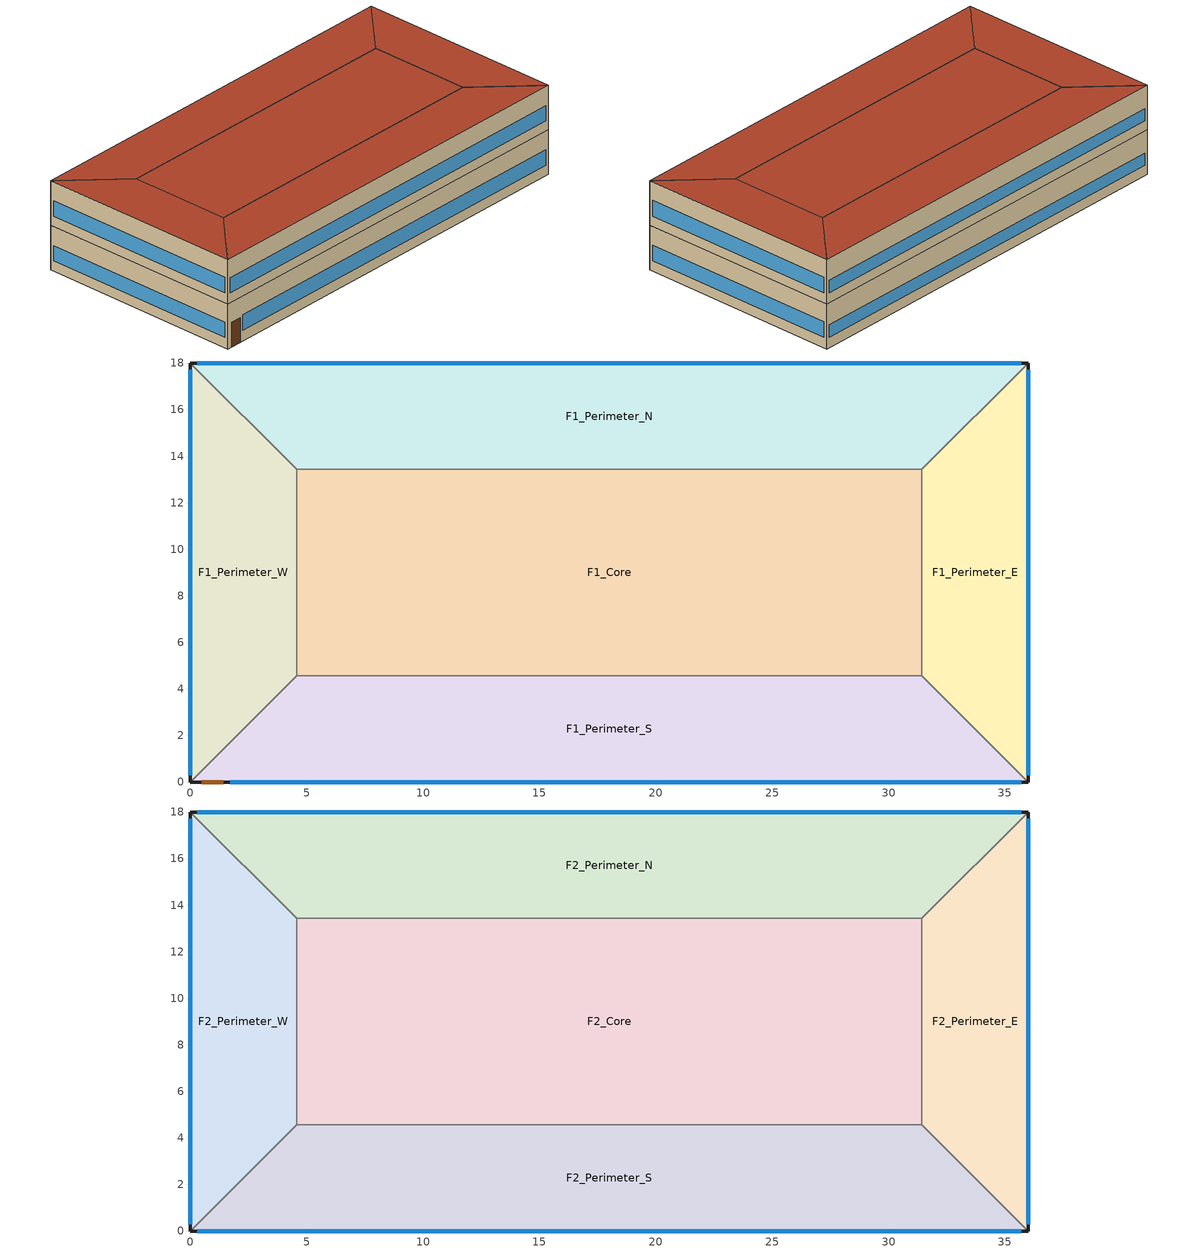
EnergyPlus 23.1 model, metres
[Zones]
F1_Perimeter_S
 floor ground (Slab): 4.57,4.57 31.43,4.57 36,0 0,0 z0
 wall outside (Exterior Wall): 0,0 36,0 z0:3.87
 wall to F1_Perimeter_E (Interior Wall): 36,0 31.43,4.57 z0:3.87
 wall to F1_Core (Interior Wall): 31.43,4.57 4.57,4.57 z0:3.87
 wall to F1_Perimeter_W (Interior Wall): 4.57,4.57 0,0 z0:3.87
 window (Window): 1.71,0 35.7,0 z0.9:2.25
 door (Exterior Door): 0.5,0 1.41,0 z0:2.13
F1_Perimeter_E
 floor ground (Slab): 31.43,4.57 31.43,13.43 36,18 36,0 z0
 wall outside (Exterior Wall): 36,0 36,18 z0:3.87
 wall to F1_Perimeter_N (Interior Wall): 36,18 31.43,13.43 z0:3.87
 wall to F1_Core (Interior Wall): 31.43,13.43 31.43,4.57 z0:3.87
 window (Window): 36,0.3 36,17.7 z0.9:2.26
F1_Perimeter_N
 floor ground (Slab): 31.43,13.43 4.57,13.43 0,18 36,18 z0
 wall outside (Exterior Wall): 36,18 0,18 z0:3.87
 wall to F1_Perimeter_W (Interior Wall): 0,18 4.57,13.43 z0:3.87
 wall to F1_Core (Interior Wall): 4.57,13.43 31.43,13.43 z0:3.87
 window (Window): 35.7,18 0.3,18 z0.9:1.96
F1_Perimeter_W
 floor ground (Slab): 4.57,13.43 4.57,4.57 0,0 0,18 z0
 wall outside (Exterior Wall): 0,18 0,0 z0:3.87
 wall to F1_Core (Interior Wall): 4.57,4.57 4.57,13.43 z0:3.87
 window (Window): 0,17.7 0,0.3 z0.9:2.22
F1_Core
 floor ground (Slab): 4.57,13.43 31.43,13.43 31.43,4.57 4.57,4.57 z0
F2_Perimeter_S
 floor to F1_Perimeter_S (Interior Floor): 4.57,4.57 31.43,4.57 36,0 0,0 z3.87
 wall outside (Exterior Wall): 0,0 36,0 z3.87:7.74
 wall to F2_Perimeter_E (Interior Wall): 36,0 31.43,4.57 z3.87:7.74
 wall to F2_Core (Interior Wall): 31.43,4.57 4.57,4.57 z3.87:7.74
 wall to F2_Perimeter_W (Interior Wall): 4.57,4.57 0,0 z3.87:7.74
 window (Window): 0.3,0 35.7,0 z4.77:6.07
 roof outside (Roof): 0,0 36,0 31.43,4.57 4.57,4.57 z7.74
F2_Perimeter_E
 floor to F1_Perimeter_E (Interior Floor): 31.43,4.57 31.43,13.43 36,18 36,0 z3.87
 wall outside (Exterior Wall): 36,0 36,18 z3.87:7.74
 wall to F2_Perimeter_N (Interior Wall): 36,18 31.43,13.43 z3.87:7.74
 wall to F2_Core (Interior Wall): 31.43,13.43 31.43,4.57 z3.87:7.74
 window (Window): 36,0.3 36,17.7 z4.77:6.13
 roof outside (Roof): 36,0 36,18 31.43,13.43 31.43,4.57 z7.74
F2_Perimeter_N
 floor to F1_Perimeter_N (Interior Floor): 31.43,13.43 4.57,13.43 0,18 36,18 z3.87
 wall outside (Exterior Wall): 36,18 0,18 z3.87:7.74
 wall to F2_Perimeter_W (Interior Wall): 0,18 4.57,13.43 z3.87:7.74
 wall to F2_Core (Interior Wall): 4.57,13.43 31.43,13.43 z3.87:7.74
 window (Window): 35.7,18 0.3,18 z4.77:5.83
 roof outside (Roof): 36,18 0,18 4.57,13.43 31.43,13.43 z7.74
F2_Perimeter_W
 floor to F1_Perimeter_W (Interior Floor): 4.57,13.43 4.57,4.57 0,0 0,18 z3.87
 wall outside (Exterior Wall): 0,18 0,0 z3.87:7.74
 wall to F2_Core (Interior Wall): 4.57,4.57 4.57,13.43 z3.87:7.74
 window (Window): 0,17.7 0,0.3 z4.77:6.09
 roof outside (Roof): 0,18 0,0 4.57,4.57 4.57,13.43 z7.74
F2_Core
 floor to F1_Core (Interior Floor): 4.57,13.43 31.43,13.43 31.43,4.57 4.57,4.57 z3.87
 roof outside (Roof): 4.57,4.57 31.43,4.57 31.43,13.43 4.57,13.43 z7.74
[Building]
V02-small-office-chicago-M-narrative: 0, Suburbs, 0.04, 0.4, FullExterior, 25, 6
[Site:Location]
Chicago IL: 41.98, -87.92, -6, 201
[Site:GroundTemperature:BuildingSurface]
10, 10, 10.9, 14, 16.7, 19.6, 21.1, 19.9, 18.1, 14.5, 11.4, 10
[SizingPeriod:DesignDay]
Chicago Ohare Intl Ap Ann Htg 99.6% Condns DB: 1, 21, WinterDesignDay, -20, 0, DefaultMultipliers, , Wetbulb, -20, , , , , 98934, 4.9, 270, No, No, No, ASHRAEClearSky, , , , , 0
Chicago Ohare Intl Ap Ann Clg .4% Condns DB=>MWB: 7, 21, SummerDesignDay, 33.3, 10.5, DefaultMultipliers, , Wetbulb, 23.7, , , , , 98934, 5.2, 230, No, No, No, ASHRAETau, , , 0.455, 2.05
[Material]
Carpet pad 12mm: MediumRough, 0.0127, 0.06, 288, 1380, 0.9, 0.6, 0.6
Concrete block 200mm: MediumRough, 0.2, 1.11, 800, 920, 0.9, 0.6, 0.6
Cast concrete 200mm: MediumRough, 0.2, 1.73, 2243, 837, 0.9, 0.6, 0.6
Gypsum board 13mm: MediumRough, 0.0127, 0.16, 800, 1090, 0.9, 0.6, 0.6
Metal deck 1.5mm: MediumRough, 0.0015, 45, 7680, 418, 0.9, 0.6, 0.6
Polyiso board 100mm: MediumRough, 0.1, 0.024, 30, 1470, 0.9, 0.6, 0.6
Roof membrane 10mm: MediumRough, 0.0095, 0.16, 1121, 1460, 0.9, 0.6, 0.6
Stucco 25mm: MediumRough, 0.025, 0.72, 1856, 840, 0.9, 0.6, 0.6
XPS board 50mm: MediumRough, 0.05, 0.029, 35, 1400, 0.9, 0.6, 0.6
Door panel: MediumSmooth, 0.045, 0.15, 600, 1630, 0.9, 0.6, 0.6
[Construction]
Exterior Wall: Stucco 25mm, XPS board 50mm, Concrete block 200mm, Gypsum board 13mm
Roof: Roof membrane 10mm, Polyiso board 100mm, Metal deck 1.5mm
Slab: Cast concrete 200mm, Carpet pad 12mm
Interior Floor: Cast concrete 200mm
Interior Wall: Gypsum board 13mm, Gypsum board 13mm
Window: Glazing
Exterior Door: Door panel
[WindowMaterial:SimpleGlazingSystem]
Glazing: 1.49, 0.34, 0.46
[Zone]
F1_Perimeter_S; F1_Perimeter_E; F1_Perimeter_N; F1_Perimeter_W; F1_Core; F2_Perimeter_S; F2_Perimeter_E; F2_Perimeter_N; F2_Perimeter_W; F2_Core: 0, 0, 0, 0, 1, 1, autocalculate, autocalculate, autocalculate, , , Yes
[People]
F1_Perimeter_S People: F1_Perimeter_S, Occupancy Schedule, People, 8.2878, , , 0.3, autocalculate, Activity Schedule
F1_Perimeter_E People: F1_Perimeter_E, Occupancy Schedule, People, 3.5414, , , 0.3, autocalculate, Activity Schedule
F1_Perimeter_N People: F1_Perimeter_N, Occupancy Schedule, People, 8.2878, , , 0.3, autocalculate, Activity Schedule
F1_Perimeter_W People: F1_Perimeter_W, Occupancy Schedule, People, 3.5414, , , 0.3, autocalculate, Activity Schedule
F1_Core People: F1_Core, Occupancy Schedule, People, 13.7316, , , 0.3, autocalculate, Activity Schedule
F2_Perimeter_S People: F2_Perimeter_S, Occupancy Schedule, People, 8.2878, , , 0.3, autocalculate, Activity Schedule
F2_Perimeter_E People: F2_Perimeter_E, Occupancy Schedule, People, 3.5414, , , 0.3, autocalculate, Activity Schedule
F2_Perimeter_N People: F2_Perimeter_N, Occupancy Schedule, People, 8.2878, , , 0.3, autocalculate, Activity Schedule
F2_Perimeter_W People: F2_Perimeter_W, Occupancy Schedule, People, 3.5414, , , 0.3, autocalculate, Activity Schedule
F2_Core People: F2_Core, Occupancy Schedule, People, 13.7316, , , 0.3, autocalculate, Activity Schedule
[Lights]
F1_Perimeter_S Lights: F1_Perimeter_S, Lighting Schedule, Watts/Area, , 7.53, , 0, 0.42, 0.18
F1_Perimeter_E Lights: F1_Perimeter_E, Lighting Schedule, Watts/Area, , 7.53, , 0, 0.42, 0.18
F1_Perimeter_N Lights: F1_Perimeter_N, Lighting Schedule, Watts/Area, , 7.53, , 0, 0.42, 0.18
F1_Perimeter_W Lights: F1_Perimeter_W, Lighting Schedule, Watts/Area, , 7.53, , 0, 0.42, 0.18
F1_Core Lights: F1_Core, Lighting Schedule, Watts/Area, , 7.53, , 0, 0.42, 0.18
F2_Perimeter_S Lights: F2_Perimeter_S, Lighting Schedule, Watts/Area, , 7.53, , 0, 0.42, 0.18
F2_Perimeter_E Lights: F2_Perimeter_E, Lighting Schedule, Watts/Area, , 7.53, , 0, 0.42, 0.18
F2_Perimeter_N Lights: F2_Perimeter_N, Lighting Schedule, Watts/Area, , 7.53, , 0, 0.42, 0.18
F2_Perimeter_W Lights: F2_Perimeter_W, Lighting Schedule, Watts/Area, , 7.53, , 0, 0.42, 0.18
F2_Core Lights: F2_Core, Lighting Schedule, Watts/Area, , 7.53, , 0, 0.42, 0.18
[ElectricEquipment]
F1_Perimeter_S Equipment: F1_Perimeter_S, Equipment Schedule, Watts/Area, , 10.97, , 0, 0.5, 0
F1_Perimeter_E Equipment: F1_Perimeter_E, Equipment Schedule, Watts/Area, , 10.97, , 0, 0.5, 0
F1_Perimeter_N Equipment: F1_Perimeter_N, Equipment Schedule, Watts/Area, , 10.97, , 0, 0.5, 0
F1_Perimeter_W Equipment: F1_Perimeter_W, Equipment Schedule, Watts/Area, , 10.97, , 0, 0.5, 0
F1_Core Equipment: F1_Core, Equipment Schedule, Watts/Area, , 10.97, , 0, 0.5, 0
F2_Perimeter_S Equipment: F2_Perimeter_S, Equipment Schedule, Watts/Area, , 10.97, , 0, 0.5, 0
F2_Perimeter_E Equipment: F2_Perimeter_E, Equipment Schedule, Watts/Area, , 10.97, , 0, 0.5, 0
F2_Perimeter_N Equipment: F2_Perimeter_N, Equipment Schedule, Watts/Area, , 10.97, , 0, 0.5, 0
F2_Perimeter_W Equipment: F2_Perimeter_W, Equipment Schedule, Watts/Area, , 10.97, , 0, 0.5, 0
F2_Core Equipment: F2_Core, Equipment Schedule, Watts/Area, , 10.97, , 0, 0.5, 0
[ZoneInfiltration:DesignFlowRate]
F1_Perimeter_S Infiltration: F1_Perimeter_S, Always On, AirChanges/Hour, , , , 0.42, 1, 0, 0, 0
F1_Perimeter_E Infiltration: F1_Perimeter_E, Always On, AirChanges/Hour, , , , 0.42, 1, 0, 0, 0
F1_Perimeter_N Infiltration: F1_Perimeter_N, Always On, AirChanges/Hour, , , , 0.42, 1, 0, 0, 0
F1_Perimeter_W Infiltration: F1_Perimeter_W, Always On, AirChanges/Hour, , , , 0.42, 1, 0, 0, 0
F1_Core Infiltration: F1_Core, Always On, AirChanges/Hour, , , , 0.42, 1, 0, 0, 0
F2_Perimeter_S Infiltration: F2_Perimeter_S, Always On, AirChanges/Hour, , , , 0.42, 1, 0, 0, 0
F2_Perimeter_E Infiltration: F2_Perimeter_E, Always On, AirChanges/Hour, , , , 0.42, 1, 0, 0, 0
F2_Perimeter_N Infiltration: F2_Perimeter_N, Always On, AirChanges/Hour, , , , 0.42, 1, 0, 0, 0
F2_Perimeter_W Infiltration: F2_Perimeter_W, Always On, AirChanges/Hour, , , , 0.42, 1, 0, 0, 0
F2_Core Infiltration: F2_Core, Always On, AirChanges/Hour, , , , 0.42, 1, 0, 0, 0
[HVACTemplate:Thermostat]
Thermostat: Heating Setpoint, , Cooling Setpoint
[HVACTemplate:Zone:IdealLoadsAirSystem]
F1_Perimeter_S; F1_Perimeter_E; F1_Perimeter_N; F1_Perimeter_W; F1_Core; F2_Perimeter_S; F2_Perimeter_E; F2_Perimeter_N; F2_Perimeter_W; F2_Core: Thermostat
[Schedule:Compact]
Occupancy Schedule: Fraction, Through: 12/31, For: Weekdays SummerDesignDay WinterDesignDay, Until: 07:00, 0, Until: 18:00, 0.95, Until: 24:00, 0, For: Saturday, Until: 08:00, 0, Until: 12:00, 0.95, Until: 24:00, 0, For: Sunday Holidays AllOtherDays, Until: 24:00, 0
Lighting Schedule: Fraction, Through: 12/31, For: Weekdays SummerDesignDay WinterDesignDay, Until: 07:00, 0.05, Until: 18:00, 0.9, Until: 24:00, 0.05, For: Saturday, Until: 08:00, 0.05, Until: 12:00, 0.9, Until: 24:00, 0.05, For: Sunday Holidays AllOtherDays, Until: 24:00, 0.05
Equipment Schedule: Fraction, Through: 12/31, For: Weekdays SummerDesignDay WinterDesignDay, Until: 07:00, 0.3, Until: 18:00, 0.9, Until: 24:00, 0.3, For: Saturday, Until: 08:00, 0.3, Until: 12:00, 0.9, Until: 24:00, 0.3, For: Sunday Holidays AllOtherDays, Until: 24:00, 0.3
Activity Schedule: Any Number, Through: 12/31, For: AllDays, Until: 24:00, 120
Always On: Fraction, Through: 12/31, For: AllDays, Until: 24:00, 1
Heating Setpoint: Temperature, Through: 12/31, For: Weekdays, Until: 05:00, 15.6, Until: 18:00, 21, Until: 24:00, 15.6, For: Saturday, Until: 06:00, 15.6, Until: 12:00, 21, Until: 24:00, 15.6, For: SummerDesignDay WinterDesignDay, Until: 24:00, 21, For: Sunday Holidays AllOtherDays, Until: 24:00, 15.6
Cooling Setpoint: Temperature, Through: 12/31, For: Weekdays, Until: 05:00, 29.4, Until: 18:00, 24, Until: 24:00, 29.4, For: Saturday, Until: 06:00, 29.4, Until: 12:00, 24, Until: 24:00, 29.4, For: SummerDesignDay WinterDesignDay, Until: 24:00, 24, For: Sunday Holidays AllOtherDays, Until: 24:00, 29.4
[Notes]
source: assumed (half the monthly mean air temperature plus 9 C)
